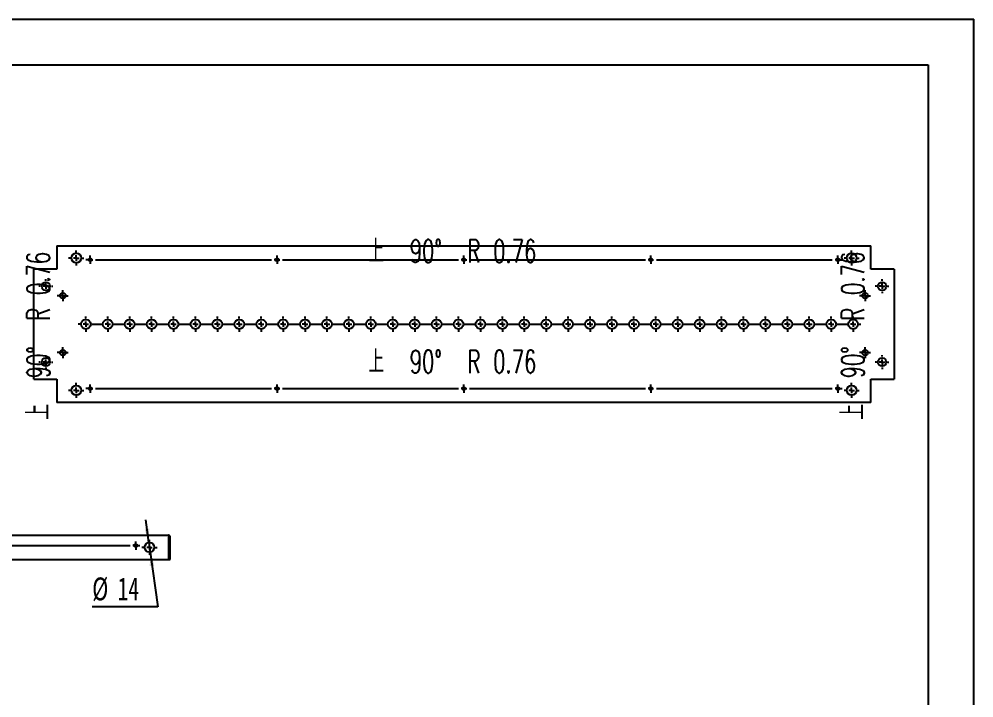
# Model space of a CAD drawing. Extents: x 0 to 2780, y 0 to 1966.
# Drawn here: x 1398 to 2780, y 983 to 1966 of the extents above; entities that cross this region are included whole.
import ezdxf

# ---------------------------------------------------------------- set-up
doc = ezdxf.new("R2010")
doc.units = 0
doc.header["$LTSCALE"] = 6.620043
doc.layers.get('0').update_dxf_attribs({"linetype": 'CONTINUOUS'})
doc.layers.add('粗实线', color=7, linetype='CONTINUOUS')
doc.layers.add('细实线', color=7, linetype='CONTINUOUS')
doc.styles.add('SLDTEXTSTYLE6', font='TXT', dxfattribs={"width": 0.7})
doc.styles.add('SLDTEXTSTYLE7', font='TXT', dxfattribs={"width": 0.628571, "bigfont": 'bigfont'})
doc.dimstyles.new('SLDDIMSTYLE2', dxfattribs={"dimtxt": 33.100215, "dimasz": 19.860129, "dimexe": 0, "dimexo": 0.0625, "dimgap": 8.275054, "dimtad": 0, "dimtih": 1, "dimtoh": 1, "dimdec": 1, "dimrnd": 1e-09, "dimzin": 12, "dimtxsty": 'SLDTEXTSTYLE6', "dimsah": 1, "dimcen": 0, "dimazin": 3, "dimtfac": 1, "dimtdec": 1, "dimtmove": 0, "dimatfit": 3, "dimtolj": 1, "dimtzin": 12})

# ---------------------------------------------------------------- blocks, each defined once
blk = doc.blocks.new('_D_17')
at = {"layer": '细实线'}
for p, q in [((1585.5, 1208), (1580.9, 1240.8)), ((1585.5, 1208), (1587.4, 1194.2)), ((1587.4, 1194.2), (1598.3, 1114.8)), ((1598.3, 1114.8), (1503.4, 1114.8))]:
    blk.add_line(p, q, dxfattribs=at)
for points in [[(1585.5, 1208), (1586, 1228.2), (1579.5, 1227.3)], [(1587.4, 1194.2), (1586.8, 1174), (1593.4, 1174.9)]]:
    blk.add_solid(points, dxfattribs=at)
at = {"layer": '细实线', "char_height": 33.1, "attachment_point": 1, "style": 'SLDTEXTSTYLE6'}
for s, insert in [('%%c', (1503.4, 1157.5)), ('14', (1540, 1157.5))]:
    blk.add_mtext(s, dxfattribs=dict(at, insert=insert))
blk = doc.blocks.new('SW_CENTERMARKSYMBOL_8')
at = {"layer": '细实线', "color": 0}
for p, q in [((-8, 0), (-11, 0)), ((0, 0), (-4, 0)), ((0, 8), (0, 11)), ((0, 0), (0, 4)), ((0, 0), (0, -4)), ((0, 0), (4, 0)), ((8, 0), (11, 0)), ((0, -8), (0, -11))]:
    blk.add_line(p, q, dxfattribs=at)
blk = doc.blocks.new('SW_CENTERMARKSYMBOL_9')
at = {"layer": '细实线', "color": 0}
for p, q in [((-274.75, 0), (-276.85, 0)), ((-270.75, 0), (-274.75, 0)), ((-270.75, 4), (-270.75, 6.1)), ((-270.75, 0), (-270.75, 4)), ((-270.75, 0), (-270.75, -4)), ((-270.75, 0), (-266.75, 0)), ((-262.75, 0), (-8, 0)), ((0, 0), (-4, 0)), ((0, 4), (0, 6.1)), ((0, 0), (0, 4)), ((0, 0), (0, -4)), ((0, 0), (4, 0)), ((8, 0), (262.75, 0)), ((270.75, 0), (266.75, 0)), ((270.75, 4), (270.75, 6.1)), ((270.75, 0), (270.75, 4)), ((270.75, 0), (270.75, -4)), ((270.75, 0), (274.75, 0)), ((278.75, 0), (533.5, 0)), ((541.5, 0), (537.5, 0)), ((541.5, 4), (541.5, 6.1)), ((541.5, 0), (541.5, 4)), ((541.5, 0), (541.5, -4)), ((541.5, 0), (545.5, 0)), ((549.5, 0), (804.25, 0)), ((812.25, 0), (808.25, 0)), ((812.25, 4), (812.25, 6.1)), ((812.25, 0), (812.25, 4)), ((812.25, 0), (812.25, -4)), ((812.25, 0), (816.25, 0)), ((816.25, 0), (818.35, 0)), ((-270.75, -4), (-270.75, -6.1)), ((0, -4), (0, -6.1)), ((270.75, -4), (270.75, -6.1)), ((541.5, -4), (541.5, -6.1)), ((812.25, -4), (812.25, -6.1))]:
    blk.add_line(p, q, dxfattribs=at)
blk = doc.blocks.new('SW_CENTERMARKSYMBOL_10')
at = {"layer": '细实线', "color": 0}
for p, q in [((-39.75, 0), (-42.75, 0)), ((-31.75, 0), (-35.75, 0)), ((-31.75, 8), (-31.75, 11)), ((-31.75, 0), (-31.75, 4)), ((-31.75, 0), (-31.75, -4)), ((-31.75, 0), (-27.75, 0)), ((-23.75, 0), (-8, 0)), ((0, 0), (-4, 0)), ((0, 8), (0, 11)), ((0, 0), (0, 4)), ((0, 0), (0, -4)), ((0, 0), (4, 0)), ((8, 0), (23.75, 0)), ((31.75, 0), (27.75, 0)), ((31.75, 8), (31.75, 11)), ((31.75, 0), (31.75, 4)), ((31.75, 0), (31.75, -4)), ((31.75, 0), (35.75, 0)), ((39.75, 0), (55.5, 0)), ((63.5, 0), (59.5, 0)), ((63.5, 8), (63.5, 11)), ((63.5, 0), (63.5, 4)), ((63.5, 0), (63.5, -4)), ((63.5, 0), (67.5, 0)), ((71.5, 0), (87.25, 0)), ((95.25, 0), (91.25, 0)), ((95.25, 8), (95.25, 11)), ((95.25, 0), (95.25, 4)), ((95.25, 0), (95.25, -4)), ((95.25, 0), (99.25, 0)), ((103.25, 0), (119, 0)), ((127, 0), (123, 0)), ((127, 8), (127, 11)), ((127, 0), (127, 4)), ((127, 0), (127, -4)), ((127, 0), (131, 0)), ((135, 0), (150.75, 0)), ((158.75, 0), (154.75, 0)), ((158.75, 8), (158.75, 11)), ((158.75, 0), (158.75, 4)), ((158.75, 0), (158.75, -4)), ((158.75, 0), (162.75, 0)), ((166.75, 0), (182.5, 0)), ((190.5, 0), (186.5, 0)), ((190.5, 8), (190.5, 11)), ((190.5, 0), (190.5, 4)), ((190.5, 0), (190.5, -4)), ((190.5, 0), (194.5, 0)), ((198.5, 0), (214.25, 0)), ((222.25, 0), (218.25, 0)), ((222.25, 8), (222.25, 11)), ((222.25, 0), (222.25, 4)), ((222.25, 0), (222.25, -4)), ((222.25, 0), (226.25, 0)), ((230.25, 0), (246, 0)), ((254, 0), (250, 0)), ((254, 8), (254, 11)), ((254, 0), (254, 4)), ((254, 0), (254, -4)), ((254, 0), (258, 0)), ((262, 0), (277.75, 0)), ((285.75, 0), (281.75, 0)), ((285.75, 8), (285.75, 11)), ((285.75, 0), (285.75, 4)), ((285.75, 0), (285.75, -4)), ((285.75, 0), (289.75, 0)), ((293.75, 0), (309.5, 0)), ((317.5, 0), (313.5, 0)), ((317.5, 8), (317.5, 11)), ((317.5, 0), (317.5, 4)), ((317.5, 0), (317.5, -4)), ((317.5, 0), (321.5, 0)), ((325.5, 0), (341.25, 0)), ((349.25, 0), (345.25, 0)), ((349.25, 8), (349.25, 11)), ((349.25, 0), (349.25, 4)), ((349.25, 0), (349.25, -4)), ((349.25, 0), (353.25, 0)), ((357.25, 0), (373, 0)), ((381, 0), (377, 0)), ((381, 8), (381, 11)), ((381, 0), (381, 4)), ((381, 0), (381, -4)), ((381, 0), (385, 0)), ((389, 0), (404.75, 0)), ((412.75, 0), (408.75, 0)), ((412.75, 8), (412.75, 11)), ((412.75, 0), (412.75, 4)), ((412.75, 0), (412.75, -4)), ((412.75, 0), (416.75, 0)), ((420.75, 0), (436.5, 0)), ((444.5, 0), (440.5, 0)), ((444.5, 8), (444.5, 11)), ((444.5, 0), (444.5, 4)), ((444.5, 0), (444.5, -4)), ((444.5, 0), (448.5, 0)), ((452.5, 0), (468.25, 0)), ((476.25, 0), (472.25, 0)), ((476.25, 8), (476.25, 11)), ((476.25, 0), (476.25, 4)), ((476.25, 0), (476.25, -4)), ((476.25, 0), (480.25, 0)), ((484.25, 0), (500, 0)), ((508, 0), (504, 0)), ((508, 8), (508, 11)), ((508, 0), (508, 4)), ((508, 0), (508, -4)), ((508, 0), (512, 0)), ((516, 0), (531.75, 0)), ((539.75, 0), (535.75, 0)), ((539.75, 8), (539.75, 11)), ((539.75, 0), (539.75, 4)), ((539.75, 0), (539.75, -4)), ((539.75, 0), (543.75, 0)), ((547.75, 0), (563.5, 0)), ((571.5, 0), (567.5, 0)), ((571.5, 8), (571.5, 11)), ((571.5, 0), (571.5, 4)), ((571.5, 0), (571.5, -4)), ((571.5, 0), (575.5, 0)), ((579.5, 0), (595.25, 0)), ((603.25, 0), (599.25, 0)), ((603.25, 8), (603.25, 11)), ((603.25, 0), (603.25, 4)), ((603.25, 0), (603.25, -4)), ((603.25, 0), (607.25, 0)), ((611.25, 0), (627, 0)), ((635, 0), (631, 0)), ((635, 8), (635, 11)), ((635, 0), (635, 4)), ((635, 0), (635, -4)), ((635, 0), (639, 0)), ((643, 0), (658.75, 0)), ((666.75, 0), (662.75, 0)), ((666.75, 8), (666.75, 11)), ((666.75, 0), (666.75, 4)), ((666.75, 0), (666.75, -4)), ((666.75, 0), (670.75, 0)), ((674.75, 0), (690.5, 0)), ((698.5, 0), (694.5, 0)), ((698.5, 8), (698.5, 11)), ((698.5, 0), (698.5, 4)), ((698.5, 0), (698.5, -4)), ((698.5, 0), (702.5, 0)), ((706.5, 0), (722.25, 0)), ((730.25, 0), (726.25, 0)), ((730.25, 8), (730.25, 11)), ((730.25, 0), (730.25, 4)), ((730.25, 0), (730.25, -4)), ((730.25, 0), (734.25, 0)), ((738.25, 0), (754, 0)), ((762, 0), (758, 0)), ((762, 8), (762, 11)), ((762, 0), (762, 4)), ((762, 0), (762, -4)), ((762, 0), (766, 0)), ((770, 0), (785.75, 0)), ((793.75, 0), (789.75, 0)), ((793.75, 8), (793.75, 11)), ((793.75, 0), (793.75, 4)), ((793.75, 0), (793.75, -4)), ((793.75, 0), (797.75, 0)), ((801.75, 0), (817.5, 0)), ((825.5, 0), (821.5, 0)), ((825.5, 8), (825.5, 11)), ((825.5, 0), (825.5, 4)), ((825.5, 0), (825.5, -4)), ((825.5, 0), (829.5, 0)), ((833.5, 0), (849.25, 0)), ((857.25, 0), (853.25, 0)), ((857.25, 8), (857.25, 11)), ((857.25, 0), (857.25, 4)), ((857.25, 0), (857.25, -4)), ((857.25, 0), (861.25, 0)), ((865.25, 0), (881, 0)), ((889, 0), (885, 0)), ((889, 8), (889, 11)), ((889, 0), (889, 4)), ((889, 0), (889, -4)), ((889, 0), (893, 0)), ((897, 0), (912.75, 0)), ((920.75, 0), (916.75, 0)), ((920.75, 8), (920.75, 11)), ((920.75, 0), (920.75, 4)), ((920.75, 0), (920.75, -4)), ((920.75, 0), (924.75, 0)), ((928.75, 0), (944.5, 0)), ((952.5, 0), (948.5, 0)), ((952.5, 8), (952.5, 11)), ((952.5, 0), (952.5, 4)), ((952.5, 0), (952.5, -4)), ((952.5, 0), (956.5, 0)), ((960.5, 0), (976.25, 0)), ((984.25, 0), (980.25, 0)), ((984.25, 8), (984.25, 11)), ((984.25, 0), (984.25, 4)), ((984.25, 0), (984.25, -4)), ((984.25, 0), (988.25, 0)), ((992.25, 0), (1008, 0)), ((1016, 0), (1012, 0)), ((1016, 8), (1016, 11)), ((1016, 0), (1016, 4)), ((1016, 0), (1016, -4)), ((1016, 0), (1020, 0)), ((1024, 0), (1039.75, 0)), ((1047.75, 0), (1043.75, 0)), ((1047.75, 8), (1047.75, 11)), ((1047.75, 0), (1047.75, 4)), ((1047.75, 0), (1047.75, -4)), ((1047.75, 0), (1051.75, 0)), ((1055.75, 0), (1071.5, 0)), ((1079.5, 0), (1075.5, 0)), ((1079.5, 8), (1079.5, 11)), ((1079.5, 0), (1079.5, 4)), ((1079.5, 0), (1079.5, -4)), ((1079.5, 0), (1083.5, 0)), ((1087.5, 0), (1090.5, 0)), ((-31.75, -8), (-31.75, -11)), ((0, -8), (0, -11)), ((31.75, -8), (31.75, -11)), ((63.5, -8), (63.5, -11)), ((95.25, -8), (95.25, -11)), ((127, -8), (127, -11)), ((158.75, -8), (158.75, -11)), ((190.5, -8), (190.5, -11)), ((222.25, -8), (222.25, -11)), ((254, -8), (254, -11)), ((285.75, -8), (285.75, -11)), ((317.5, -8), (317.5, -11)), ((349.25, -8), (349.25, -11)), ((381, -8), (381, -11)), ((412.75, -8), (412.75, -11)), ((444.5, -8), (444.5, -11)), ((476.25, -8), (476.25, -11)), ((508, -8), (508, -11)), ((539.75, -8), (539.75, -11)), ((571.5, -8), (571.5, -11)), ((603.25, -8), (603.25, -11)), ((635, -8), (635, -11)), ((666.75, -8), (666.75, -11)), ((698.5, -8), (698.5, -11)), ((730.25, -8), (730.25, -11)), ((762, -8), (762, -11)), ((793.75, -8), (793.75, -11)), ((825.5, -8), (825.5, -11)), ((857.25, -8), (857.25, -11)), ((889, -8), (889, -11)), ((920.75, -8), (920.75, -11)), ((952.5, -8), (952.5, -11)), ((984.25, -8), (984.25, -11)), ((1016, -8), (1016, -11)), ((1047.75, -8), (1047.75, -11)), ((1079.5, -8), (1079.5, -11))]:
    blk.add_line(p, q, dxfattribs=at)
blk = doc.blocks.new('SW_CENTERMARKSYMBOL_11')
at = {"layer": '细实线', "color": 0}
for p, q in [((-4, 0), (-8, 0)), ((0, 0), (-4, 0)), ((0, 4), (0, 8)), ((0, 0), (0, 4)), ((0, 0), (0, -4)), ((0, 0), (4, 0)), ((4, 0), (8, 0)), ((0, -4), (0, -8))]:
    blk.add_line(p, q, dxfattribs=at)
blk = doc.blocks.new('SW_CENTERMARKSYMBOL_12')
at = {"layer": '细实线', "color": 0}
for p, q in [((-4, 0), (-8, 0)), ((0, 0), (-4, 0)), ((0, 4), (0, 8)), ((0, 0), (0, 4)), ((0, 0), (0, -4)), ((0, 0), (4, 0)), ((4, 0), (8, 0)), ((0, -4), (0, -8))]:
    blk.add_line(p, q, dxfattribs=at)
blk = doc.blocks.new('SW_CENTERMARKSYMBOL_13')
at = {"layer": '细实线', "color": 0}
for p, q in [((-4, 0), (-8, 0)), ((0, 0), (-4, 0)), ((0, 4), (0, 8)), ((0, 0), (0, 4)), ((0, 0), (0, -4)), ((0, 0), (4, 0)), ((4, 0), (8, 0)), ((0, -4), (0, -8))]:
    blk.add_line(p, q, dxfattribs=at)
blk = doc.blocks.new('SW_CENTERMARKSYMBOL_14')
at = {"layer": '细实线', "color": 0}
for p, q in [((-4, 0), (-8, 0)), ((0, 0), (-4, 0)), ((0, 4), (0, 8)), ((0, 0), (0, 4)), ((0, 0), (0, -4)), ((0, 0), (4, 0)), ((4, 0), (8, 0)), ((0, -4), (0, -8))]:
    blk.add_line(p, q, dxfattribs=at)
blk = doc.blocks.new('SW_CENTERMARKSYMBOL_15')
at = {"layer": '细实线', "color": 0}
for p, q in [((-8, 0), (-10, 0)), ((0, 0), (-4, 0)), ((0, 8), (0, 10)), ((0, 0), (0, 4)), ((0, 0), (0, -4)), ((0, 0), (4, 0)), ((8, 0), (10, 0)), ((0, -8), (0, -10))]:
    blk.add_line(p, q, dxfattribs=at)
blk = doc.blocks.new('SW_CENTERMARKSYMBOL_16')
at = {"layer": '细实线', "color": 0}
for p, q in [((-8, 0), (-10, 0)), ((0, 0), (-4, 0)), ((0, 8), (0, 10)), ((0, 0), (0, 4)), ((0, 0), (0, -4)), ((0, 0), (4, 0)), ((8, 0), (10, 0)), ((0, -8), (0, -10))]:
    blk.add_line(p, q, dxfattribs=at)
blk = doc.blocks.new('SW_CENTERMARKSYMBOL_17')
at = {"layer": '细实线', "color": 0}
for p, q in [((-8, 0), (-11, 0)), ((0, 0), (-4, 0)), ((0, 8), (0, 11)), ((0, 0), (0, 4)), ((0, 0), (0, -4)), ((0, 0), (4, 0)), ((8, 0), (11, 0)), ((0, -8), (0, -11))]:
    blk.add_line(p, q, dxfattribs=at)
blk = doc.blocks.new('SW_CENTERMARKSYMBOL_18')
at = {"layer": '细实线', "color": 0}
for p, q in [((-8, 0), (-11, 0)), ((0, 0), (-4, 0)), ((0, 8), (0, 11)), ((0, 0), (0, 4)), ((0, 0), (0, -4)), ((0, 0), (4, 0)), ((8, 0), (11, 0)), ((0, -8), (0, -11))]:
    blk.add_line(p, q, dxfattribs=at)
blk = doc.blocks.new('SW_CENTERMARKSYMBOL_19')
at = {"layer": '细实线', "color": 0}
for p, q in [((-816.25, 0), (-818.35, 0)), ((-812.25, 0), (-816.25, 0)), ((-812.25, 4), (-812.25, 6.1)), ((-812.25, 0), (-812.25, 4)), ((-812.25, 0), (-812.25, -4)), ((-812.25, 0), (-808.25, 0)), ((-804.25, 0), (-549.5, 0)), ((-541.5, 0), (-545.5, 0)), ((-541.5, 4), (-541.5, 6.1)), ((-541.5, 0), (-541.5, 4)), ((-541.5, 0), (-541.5, -4)), ((-541.5, 0), (-537.5, 0)), ((-533.5, 0), (-278.75, 0)), ((-270.75, 0), (-274.75, 0)), ((-270.75, 4), (-270.75, 6.1)), ((-270.75, 0), (-270.75, 4)), ((-270.75, 0), (-270.75, -4)), ((-270.75, 0), (-266.75, 0)), ((-262.75, 0), (-8, 0)), ((0, 0), (-4, 0)), ((0, 4), (0, 6.1)), ((0, 0), (0, 4)), ((0, 0), (0, -4)), ((0, 0), (4, 0)), ((8, 0), (262.75, 0)), ((270.75, 0), (266.75, 0)), ((270.75, 4), (270.75, 6.1)), ((270.75, 0), (270.75, 4)), ((270.75, 0), (270.75, -4)), ((270.75, 0), (274.75, 0)), ((274.75, 0), (276.85, 0)), ((-812.25, -4), (-812.25, -6.1)), ((-541.5, -4), (-541.5, -6.1)), ((-270.75, -4), (-270.75, -6.1)), ((0, -4), (0, -6.1)), ((270.75, -4), (270.75, -6.1))]:
    blk.add_line(p, q, dxfattribs=at)
blk = doc.blocks.new('SW_CENTERMARKSYMBOL_20')
at = {"layer": '细实线', "color": 0}
for p, q in [((-8, 0), (-10, 0)), ((0, 0), (-4, 0)), ((0, 8), (0, 10)), ((0, 0), (0, 4)), ((0, 0), (0, -4)), ((0, 0), (4, 0)), ((8, 0), (10, 0)), ((0, -8), (0, -10))]:
    blk.add_line(p, q, dxfattribs=at)
blk = doc.blocks.new('SW_CENTERMARKSYMBOL_21')
at = {"layer": '细实线', "color": 0}
for p, q in [((-8, 0), (-10, 0)), ((0, 0), (-4, 0)), ((0, 8), (0, 10)), ((0, 0), (0, 4)), ((0, 0), (0, -4)), ((0, 0), (4, 0)), ((8, 0), (10, 0)), ((0, -8), (0, -10))]:
    blk.add_line(p, q, dxfattribs=at)
blk = doc.blocks.new('SW_CENTERMARKSYMBOL_22')
at = {"layer": '细实线', "color": 0}
for p, q in [((-8, 0), (-11, 0)), ((0, 0), (-4, 0)), ((0, 8), (0, 11)), ((0, 0), (0, 4)), ((0, 0), (0, -4)), ((0, 0), (4, 0)), ((8, 0), (11, 0)), ((0, -8), (0, -11))]:
    blk.add_line(p, q, dxfattribs=at)
blk = doc.blocks.new('SW_CENTERMARKSYMBOL_23')
at = {"layer": '细实线', "color": 0}
for p, q in [((-8, 0), (-11, 0)), ((0, 0), (-4, 0)), ((0, 8), (0, 11)), ((0, 0), (0, 4)), ((0, 0), (0, -4)), ((0, 0), (4, 0)), ((8, 0), (11, 0)), ((0, -8), (0, -11))]:
    blk.add_line(p, q, dxfattribs=at)
blk = doc.blocks.new('SW_CENTERMARKSYMBOL_24')
at = {"layer": '细实线', "color": 0}
for p, q in [((-816.25, 0), (-818.35, 0)), ((-812.25, 0), (-816.25, 0)), ((-812.25, 4), (-812.25, 6.1)), ((-812.25, 0), (-812.25, 4)), ((-812.25, 0), (-812.25, -4)), ((-812.25, 0), (-808.25, 0)), ((-804.25, 0), (-549.5, 0)), ((-541.5, 0), (-545.5, 0)), ((-541.5, 4), (-541.5, 6.1)), ((-541.5, 0), (-541.5, 4)), ((-541.5, 0), (-541.5, -4)), ((-541.5, 0), (-537.5, 0)), ((-533.5, 0), (-278.75, 0)), ((-270.75, 0), (-274.75, 0)), ((-270.75, 4), (-270.75, 6.1)), ((-270.75, 0), (-270.75, 4)), ((-270.75, 0), (-270.75, -4)), ((-270.75, 0), (-266.75, 0)), ((-262.75, 0), (-8, 0)), ((0, 0), (-4, 0)), ((0, 4), (0, 6.1)), ((0, 0), (0, 4)), ((0, 0), (0, -4)), ((0, 0), (4, 0)), ((8, 0), (262.75, 0)), ((270.75, 0), (266.75, 0)), ((270.75, 4), (270.75, 6.1)), ((270.75, 0), (270.75, 4)), ((270.75, 0), (270.75, -4)), ((270.75, 0), (274.75, 0)), ((274.75, 0), (276.85, 0)), ((-812.25, -4), (-812.25, -6.1)), ((-541.5, -4), (-541.5, -6.1)), ((-270.75, -4), (-270.75, -6.1)), ((0, -4), (0, -6.1)), ((270.75, -4), (270.75, -6.1))]:
    blk.add_line(p, q, dxfattribs=at)

msp = doc.modelspace()

# ---------------------------------------------------------------- linework, layer by layer
at = {"color": 7, "linetype": 'CONTINUOUS'}
for p, q in [((1452.32, 1637.65), (1452.32, 1604.1)), ((1452.32, 1637.65), (2631.38, 1637.65)), ((2631.38, 1604.1), (2631.38, 1637.65)), ((1418.77, 1444.54), (1418.77, 1604.1)), ((1452.32, 1604.1), (1418.77, 1604.1)), ((2664.93, 1604.1), (2631.38, 1604.1)), ((2664.93, 1604.1), (2664.93, 1444.54)), ((1418.77, 1444.54), (1452.32, 1444.54)), ((1452.32, 1444.54), (1452.32, 1410.99)), ((2631.38, 1444.54), (2664.93, 1444.54)), ((2631.38, 1410.99), (2631.38, 1444.54)), ((2631.38, 1410.99), (1452.32, 1410.99)), ((436.08, 1218.6), (1613.76, 1218.6)), ((1614.45, 1215.94), (1614.45, 1183.6)), ((1614.52, 1183.6), (1614.52, 1215.94)), ((1614.52, 1215.94), (1616.42, 1215.94)), ((1616.42, 1183.6), (1616.42, 1215.94)), ((435.39, 1183.6), (1614.45, 1183.6)), ((1614.52, 1183.6), (1616.42, 1183.6))]:
    msp.add_line(p, q, dxfattribs=at)
for centre, radius in [((1480.35, 1620.15), 7), ((1500.35, 1617.65), 2.1), ((1771.1, 1617.65), 2.1), ((2041.85, 1617.65), 2.1), ((2312.6, 1617.65), 2.1), ((2583.35, 1617.65), 2.1), ((2603.35, 1620.15), 7), ((1436.27, 1579.27), 6), ((2647.43, 1579.27), 6), ((1460.85, 1565.57), 4), ((2622.85, 1565.57), 4), ((1494.25, 1524.32), 7), ((1526, 1524.32), 7), ((1557.75, 1524.32), 7), ((1589.5, 1524.32), 7), ((1621.25, 1524.32), 7), ((1653, 1524.32), 7), ((1684.75, 1524.32), 7), ((1716.5, 1524.32), 7), ((1748.25, 1524.32), 7), ((1780, 1524.32), 7), ((1811.75, 1524.32), 7), ((1843.5, 1524.32), 7), ((1875.25, 1524.32), 7), ((1907, 1524.32), 7), ((1938.75, 1524.32), 7), ((1970.5, 1524.32), 7), ((2002.25, 1524.32), 7), ((2034, 1524.32), 7), ((2065.75, 1524.32), 7), ((2097.5, 1524.32), 7), ((2129.25, 1524.32), 7), ((2161, 1524.32), 7), ((2192.75, 1524.32), 7), ((2224.5, 1524.32), 7), ((2256.25, 1524.32), 7), ((2288, 1524.32), 7), ((2319.75, 1524.32), 7), ((2351.5, 1524.32), 7), ((2383.25, 1524.32), 7), ((2415, 1524.32), 7), ((2446.75, 1524.32), 7), ((2478.5, 1524.32), 7), ((2510.25, 1524.32), 7), ((2542, 1524.32), 7), ((2573.75, 1524.32), 7), ((2605.5, 1524.32), 7), ((1460.85, 1483.07), 4), ((2622.85, 1483.07), 4), ((1436.27, 1469.37), 6), ((2647.43, 1469.37), 6), ((1480.35, 1428.49), 7), ((1500.35, 1430.99), 2.1), ((1771.1, 1430.99), 2.1), ((2041.85, 1430.99), 2.1), ((2312.6, 1430.99), 2.1), ((2583.35, 1430.99), 2.1), ((2603.35, 1428.49), 7), ((1566.42, 1203.6), 2.1), ((1586.42, 1201.1), 7)]:
    msp.add_circle(centre, radius, dxfattribs=at)
for points, knots in [([(1613.76, 1218.6), (1613.82, 1218.6), (1613.88, 1218.53), (1613.99, 1218.26), (1614.05, 1218.07), (1614.16, 1217.57), (1614.22, 1217.28), (1614.34, 1216.64), (1614.39, 1216.29), (1614.45, 1215.94)], [0, 0, 0, 0, 0.25, 0.25, 0.5, 0.5, 0.75, 0.75, 1, 1, 1, 1]), ([(1616.42, 1215.94), (1616.42, 1216.29), (1616.35, 1216.64), (1616.09, 1217.28), (1615.89, 1217.57), (1615.4, 1218.07), (1615.1, 1218.26), (1614.46, 1218.53), (1614.11, 1218.6), (1613.76, 1218.6)], [0, 0, 0, 0, 0.25, 0.25, 0.5, 0.5, 0.75, 0.75, 1, 1, 1, 1]), ([(1614.52, 1215.94), (1614.51, 1216.04), (1614.5, 1216.2), (1614.41, 1216.32), (1614.38, 1216.36)], [0, 0, 0, 0, 0.6645413, 1, 1, 1, 1])]:
    msp.add_open_spline(points, degree=3, knots=knots, dxfattribs=at)
at = {"layer": '粗实线'}
for p, q in [((66.2, 1899.95), (2714.22, 1899.95)), ((2714.22, 1899.95), (2714.22, 66.2))]:
    msp.add_line(p, q, dxfattribs=at)
at = {"layer": '细实线'}
for p in [(0, 1966.15), (2780.42, 0)]:
    msp.add_line(p, (2780.42, 1966.15), dxfattribs=at)

# ---------------------------------------------------------------- block references
for name, p in [('SW_CENTERMARKSYMBOL_18', (1480.35, 1620.15)), ('SW_CENTERMARKSYMBOL_19', (2312.6, 1617.65)), ('SW_CENTERMARKSYMBOL_17', (2603.35, 1620.15)), ('SW_CENTERMARKSYMBOL_16', (1436.27, 1579.27)), ('SW_CENTERMARKSYMBOL_21', (2647.43, 1579.27)), ('SW_CENTERMARKSYMBOL_13', (1460.85, 1565.57)), ('SW_CENTERMARKSYMBOL_14', (2622.85, 1565.57)), ('SW_CENTERMARKSYMBOL_10', (1526, 1524.32)), ('SW_CENTERMARKSYMBOL_12', (1460.85, 1483.07)), ('SW_CENTERMARKSYMBOL_11', (2622.85, 1483.07)), ('SW_CENTERMARKSYMBOL_15', (1436.27, 1469.37)), ('SW_CENTERMARKSYMBOL_20', (2647.43, 1469.37)), ('SW_CENTERMARKSYMBOL_23', (1480.35, 1428.49)), ('SW_CENTERMARKSYMBOL_22', (2603.35, 1428.49)), ('SW_CENTERMARKSYMBOL_24', (2312.6, 1430.99)), ('SW_CENTERMARKSYMBOL_9', (754.17, 1203.6)), ('SW_CENTERMARKSYMBOL_8', (1586.42, 1201.1))]:
    msp.add_blockref(name, p, dxfattribs=at)

# ---------------------------------------------------------------- texts
at = {"color": 7, "linetype": 'CONTINUOUS', "char_height": 33.1002, "attachment_point": 2, "style": 'SLDTEXTSTYLE7'}
for insert in [(2025, 1646.73), (2025, 1486.65)]:
    msp.add_mtext('上  90°  R 0.76', dxfattribs=dict(at, insert=insert))
at = {"color": 7, "linetype": 'CONTINUOUS', "char_height": 33.1002, "attachment_point": 2, "rotation": 90, "style": 'SLDTEXTSTYLE7'}
for insert in [(1408.95, 1507.47), (2588.53, 1507.47)]:
    msp.add_mtext('上  90°  R 0.76', dxfattribs=dict(at, insert=insert))

# ---------------------------------------------------------------- dimensions: what is measured, and where the dimension line sits
at = {"layer": '细实线'}
dim = msp.add_diameter_dim_2p(p1=(1587.38, 1194.17), p2=(1585.46, 1208.03), dimstyle='SLDDIMSTYLE2', dxfattribs=at)
dim.commit()
dim.dimension.update_dxf_attribs({"geometry": '_D_17', "text_midpoint": (1540.92, 1137.39), "dimtype": 163})

doc.saveas('drawing.dxf')
